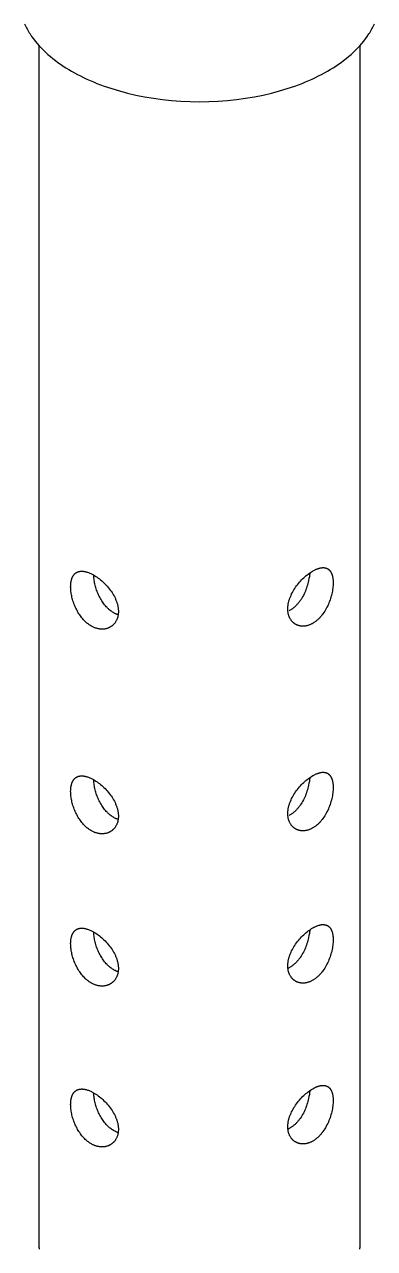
# Model space of a CAD drawing. Header units: millimetres. Extents: x 1.5 to 37.9, y -0.3 to 12.6.
# Drawn here: x 35.577 to 35.795, y 5.383 to 6.146 of the extents above; entities that cross this region are included whole.
import ezdxf

# ---------------------------------------------------------------- set-up
doc = ezdxf.new("R2010")
doc.units = ezdxf.units.MM
doc.layers.add('0.2', color=6, linetype='Continuous', lineweight=15)
doc.layers.add('0.3', color=4, linetype='Continuous', lineweight=20)

msp = doc.modelspace()

# ---------------------------------------------------------------- linework, layer by layer
at = {"layer": '0.2', "lineweight": -3}
msp.add_lwpolyline([(35.57667, 6.14681), (35.57704, 6.14601), (35.57744, 6.14521), (35.57784, 6.14442), (35.57827, 6.14363), (35.57871, 6.14285), (35.57917, 6.14207), (35.57964, 6.1413), (35.58013, 6.14053), (35.58115, 6.13901), (35.58224, 6.13751), (35.58338, 6.13604), (35.58458, 6.13459), (35.58583, 6.13317), (35.58714, 6.13177), (35.58849, 6.1304), (35.58989, 6.12906), (35.59134, 6.12775), (35.59283, 6.12646), (35.59436, 6.12521), (35.59593, 6.12399), (35.59753, 6.12279), (35.59917, 6.12163), (35.60085, 6.1205), (35.60255, 6.11941), (35.60427, 6.11834), (35.60603, 6.1173), (35.60782, 6.11629), (35.60967, 6.11529), (35.61157, 6.11431), (35.61353, 6.11335), (35.61554, 6.1124), (35.6176, 6.11147), (35.61972, 6.11057), (35.62189, 6.10968), (35.62639, 6.10799), (35.63108, 6.1064), (35.63597, 6.10492), (35.64103, 6.10357), (35.64626, 6.10235), (35.65163, 6.10128), (35.65713, 6.10035), (35.66275, 6.09959), (35.66845, 6.09899), (35.67423, 6.09855), (35.68005, 6.09829), (35.68589, 6.0982), (35.69173, 6.09829), (35.69755, 6.09855), (35.70333, 6.09899), (35.70903, 6.09959), (35.71465, 6.10035), (35.72015, 6.10128), (35.72552, 6.10235), (35.73075, 6.10357), (35.73581, 6.10492), (35.74069, 6.1064), (35.74539, 6.10799), (35.74989, 6.10968), (35.75206, 6.11057), (35.75418, 6.11147), (35.75624, 6.1124), (35.75825, 6.11335), (35.76021, 6.11431), (35.76211, 6.11529), (35.76396, 6.11629), (35.76575, 6.1173), (35.7675, 6.11834), (35.76923, 6.11941), (35.77093, 6.1205), (35.7726, 6.12163), (35.77424, 6.12279), (35.77585, 6.12399), (35.77742, 6.12521), (35.77895, 6.12646), (35.78044, 6.12775), (35.78189, 6.12906), (35.78329, 6.1304), (35.78464, 6.13177), (35.78595, 6.13317), (35.7872, 6.13459), (35.7884, 6.13604), (35.78954, 6.13751), (35.79062, 6.13901), (35.79165, 6.14053), (35.79214, 6.1413), (35.79261, 6.14207), (35.79307, 6.14285), (35.79351, 6.14363), (35.79393, 6.14442), (35.79434, 6.14521), (35.79473, 6.14601), (35.79511, 6.14681)], dxfattribs=at)
at = {"layer": '0.3', "lineweight": -3}
for points in [[(35.5859, 5.38304), (35.5859, 6.13309)], [(35.7859, 6.13312), (35.7859, 5.38304)], [(35.60914, 5.80447), (35.60929, 5.80455), (35.60944, 5.80463), (35.6096, 5.80471), (35.60976, 5.80478), (35.60992, 5.80484), (35.61008, 5.8049), (35.61025, 5.80496), (35.61042, 5.80501), (35.61059, 5.80506), (35.61076, 5.8051), (35.61094, 5.80514), (35.61112, 5.80517), (35.6113, 5.8052), (35.61148, 5.80522), (35.61167, 5.80524), (35.61186, 5.80526), (35.61205, 5.80527), (35.61224, 5.80527), (35.61244, 5.80527), (35.61264, 5.80527), (35.61284, 5.80526), (35.61304, 5.80525), (35.61324, 5.80523), (35.61345, 5.80521), (35.61366, 5.80518), (35.61387, 5.80515), (35.61409, 5.80512), (35.6143, 5.80508), (35.61452, 5.80503), (35.61474, 5.80498), (35.61519, 5.80487), (35.61564, 5.80474), (35.6161, 5.8046), (35.61656, 5.80443), (35.61703, 5.80425), (35.6175, 5.80406), (35.61798, 5.80384), (35.61846, 5.80361), (35.61895, 5.80337)], [(35.74585, 5.77217), (35.74571, 5.77225), (35.74558, 5.77234), (35.74544, 5.77242), (35.74531, 5.77251), (35.74517, 5.77261), (35.74504, 5.7727), (35.74491, 5.7728), (35.74478, 5.7729), (35.74466, 5.773), (35.74453, 5.77311), (35.74441, 5.77321), (35.74429, 5.77332), (35.74417, 5.77343), (35.74405, 5.77355), (35.74394, 5.77366), (35.74383, 5.77378), (35.74371, 5.7739), (35.7436, 5.77403), (35.7435, 5.77415), (35.74339, 5.77428), (35.74329, 5.77441), (35.74319, 5.77454), (35.74309, 5.77468), (35.74299, 5.77481), (35.7428, 5.77509), (35.74262, 5.77538), (35.74245, 5.77568), (35.74228, 5.77598), (35.74213, 5.77629), (35.74199, 5.77661), (35.74185, 5.77694), (35.74173, 5.77727), (35.74161, 5.77761), (35.7415, 5.77796), (35.74141, 5.77831), (35.74132, 5.77867), (35.74124, 5.77904), (35.74118, 5.77941), (35.74112, 5.77979), (35.74107, 5.78017), (35.74104, 5.78055), (35.74101, 5.78095), (35.741, 5.78134), (35.74099, 5.78174), (35.741, 5.78215), (35.74101, 5.78255), (35.74104, 5.78297), (35.74107, 5.78338), (35.74112, 5.7838), (35.74118, 5.78422), (35.74124, 5.78464), (35.74132, 5.78506), (35.74141, 5.78549), (35.7415, 5.78591), (35.74161, 5.78634), (35.74173, 5.78677), (35.74185, 5.7872), (35.74199, 5.78763), (35.74213, 5.78807), (35.74228, 5.7885), (35.74245, 5.78893), (35.74262, 5.78937), (35.74299, 5.79023), (35.74339, 5.79109), (35.74383, 5.79194), (35.74429, 5.79278), (35.74478, 5.79362), (35.74531, 5.79445), (35.74585, 5.79526), (35.74643, 5.79607), (35.74703, 5.79686), (35.74764, 5.79763), (35.74827, 5.79838), (35.74892, 5.79911), (35.74958, 5.79982), (35.75025, 5.8005), (35.75093, 5.80116), (35.75162, 5.80179), (35.75232, 5.80239), (35.75302, 5.80297), (35.75373, 5.80352), (35.75444, 5.80404), (35.75515, 5.80453), (35.75586, 5.80498), (35.75657, 5.80541)], [(35.75661, 5.80543), (35.75731, 5.80581), (35.75765, 5.80599), (35.75799, 5.80616), (35.75833, 5.80632), (35.75867, 5.80647), (35.759, 5.80661), (35.75932, 5.80674), (35.75965, 5.80686), (35.75997, 5.80697), (35.76028, 5.80707), (35.76059, 5.80716), (35.7609, 5.80723), (35.7612, 5.8073), (35.7615, 5.80736), (35.7618, 5.80741), (35.76209, 5.80745), (35.76238, 5.80748), (35.76252, 5.80749), (35.76266, 5.8075), (35.7628, 5.80751), (35.76293, 5.80751), (35.76307, 5.80751), (35.76321, 5.80751), (35.76334, 5.8075), (35.76347, 5.8075), (35.76361, 5.80749), (35.76374, 5.80747), (35.76387, 5.80746), (35.76399, 5.80744), (35.76412, 5.80742), (35.76425, 5.8074), (35.76437, 5.80737), (35.76449, 5.80735), (35.76462, 5.80732), (35.76474, 5.80728), (35.76486, 5.80725), (35.76497, 5.80721), (35.76509, 5.80717), (35.76521, 5.80712), (35.76532, 5.80708), (35.76543, 5.80703), (35.76554, 5.80698), (35.76565, 5.80692), (35.76576, 5.80686), (35.76587, 5.8068)], [(35.76588, 5.8068), (35.76598, 5.80673), (35.76609, 5.80667), (35.76619, 5.8066), (35.76629, 5.80653), (35.76638, 5.80646), (35.76648, 5.80638), (35.76657, 5.80631), (35.76667, 5.80623), (35.76676, 5.80614), (35.76685, 5.80606), (35.76694, 5.80597), (35.76702, 5.80588), (35.76711, 5.80579), (35.76719, 5.80569), (35.76728, 5.8056), (35.76736, 5.8055), (35.76744, 5.80539), (35.76751, 5.80529), (35.76759, 5.80518), (35.76766, 5.80507), (35.76774, 5.80496), (35.76781, 5.80485), (35.76788, 5.80473), (35.76794, 5.80461), (35.76801, 5.80449), (35.76807, 5.80436), (35.76814, 5.80424), (35.7682, 5.80411), (35.76832, 5.80384), (35.76843, 5.80357), (35.76853, 5.80328), (35.76863, 5.80299), (35.76872, 5.80269), (35.7688, 5.80238), (35.76888, 5.80206), (35.76895, 5.80174), (35.76902, 5.8014), (35.76908, 5.80106), (35.76913, 5.80071), (35.76917, 5.80035), (35.76921, 5.79999), (35.76924, 5.79962), (35.76926, 5.79924), (35.76928, 5.79885), (35.76929, 5.79846), (35.76929, 5.79806), (35.76928, 5.79725), (35.76924, 5.79641), (35.76917, 5.79556), (35.76908, 5.79468), (35.76895, 5.7938), (35.76881, 5.7929), (35.76863, 5.79199), (35.76843, 5.79107), (35.7682, 5.79014), (35.76794, 5.78922), (35.76766, 5.78829), (35.76736, 5.78737), (35.76702, 5.78645), (35.76667, 5.78554), (35.76629, 5.78463), (35.76588, 5.78374), (35.76544, 5.78285), (35.76499, 5.78198), (35.76451, 5.78113), (35.76401, 5.78031), (35.76349, 5.77951), (35.76294, 5.77874), (35.76239, 5.77799), (35.7621, 5.77763), (35.76181, 5.77728), (35.76151, 5.77693), (35.76121, 5.77659), (35.76091, 5.77626), (35.7606, 5.77594), (35.76029, 5.77562), (35.75997, 5.77532), (35.75965, 5.77502), (35.75933, 5.77473), (35.759, 5.77445), (35.75867, 5.77418), (35.75833, 5.77392), (35.758, 5.77367), (35.75766, 5.77343), (35.75731, 5.7732), (35.75696, 5.77298), (35.75661, 5.77277)], [(35.63018, 5.77043), (35.63003, 5.77034), (35.62988, 5.77026), (35.62973, 5.77018), (35.62957, 5.77011), (35.62942, 5.77003), (35.62926, 5.76996), (35.62911, 5.7699), (35.62895, 5.76983), (35.62879, 5.76977), (35.62863, 5.76971), (35.62831, 5.7696), (35.62798, 5.7695), (35.62765, 5.76941), (35.62731, 5.76934), (35.62697, 5.76927), (35.62663, 5.76922), (35.62628, 5.76917), (35.62593, 5.76914), (35.62558, 5.76912), (35.62522, 5.76911), (35.62487, 5.76911), (35.6245, 5.76913), (35.62414, 5.76915), (35.62378, 5.76919), (35.62341, 5.76923), (35.62304, 5.76929), (35.62267, 5.76936), (35.6223, 5.76945), (35.62193, 5.76954), (35.62156, 5.76964), (35.62119, 5.76976), (35.62081, 5.76989), (35.62044, 5.77003), (35.62007, 5.77018), (35.6197, 5.77035), (35.61932, 5.77052), (35.61895, 5.77071), (35.61846, 5.77097), (35.61798, 5.77125), (35.6175, 5.77156), (35.61703, 5.77187), (35.61656, 5.77221), (35.6161, 5.77257), (35.61564, 5.77294), (35.61519, 5.77333), (35.61463, 5.77384), (35.61409, 5.77438), (35.61356, 5.77493), (35.61304, 5.77551), (35.61254, 5.77611), (35.61205, 5.77673), (35.61158, 5.77737), (35.61112, 5.77802), (35.61068, 5.77869), (35.61025, 5.77938), (35.60984, 5.78008), (35.60945, 5.78079), (35.60907, 5.78152), (35.60871, 5.78225), (35.60837, 5.783), (35.60804, 5.78376), (35.60773, 5.78451), (35.60745, 5.78528), (35.60718, 5.78604), (35.60693, 5.7868), (35.60671, 5.78757), (35.6065, 5.78833), (35.60631, 5.78909), (35.60614, 5.78985), (35.60599, 5.7906), (35.60586, 5.79135), (35.60575, 5.79208), (35.60566, 5.79281), (35.60558, 5.79353), (35.60553, 5.79423), (35.6055, 5.79492), (35.60549, 5.7956), (35.6055, 5.79626), (35.60553, 5.79691), (35.60558, 5.79754), (35.60562, 5.79784), (35.60565, 5.79814), (35.6057, 5.79844), (35.60574, 5.79873), (35.6058, 5.79901), (35.60585, 5.79929), (35.60592, 5.79957), (35.60598, 5.79983), (35.60606, 5.8001), (35.60613, 5.80035), (35.60622, 5.8006), (35.6063, 5.80085), (35.6064, 5.80109), (35.60649, 5.80132), (35.60659, 5.80155), (35.6067, 5.80177), (35.60681, 5.80199), (35.60693, 5.80219), (35.60705, 5.8024), (35.60718, 5.80259), (35.60731, 5.80278), (35.60745, 5.80297), (35.60752, 5.80306), (35.60759, 5.80314), (35.60766, 5.80323), (35.60773, 5.80331), (35.60781, 5.8034), (35.60788, 5.80348), (35.60796, 5.80356), (35.60804, 5.80363), (35.60817, 5.80376), (35.6083, 5.80387), (35.60843, 5.80398), (35.60857, 5.80409), (35.60871, 5.80419), (35.60885, 5.80429), (35.60899, 5.80438), (35.60914, 5.80447)], [(35.61895, 5.80337), (35.6197, 5.80297), (35.62044, 5.80253), (35.62119, 5.80206), (35.62193, 5.80156), (35.62267, 5.80103), (35.62341, 5.80048), (35.62414, 5.79989), (35.62487, 5.79928), (35.62558, 5.79864), (35.62628, 5.79798), (35.62697, 5.7973), (35.62765, 5.79659), (35.62831, 5.79586), (35.62895, 5.79511), (35.62957, 5.79434), (35.63018, 5.79354), (35.63075, 5.79275), (35.6313, 5.79193), (35.63181, 5.79111), (35.6323, 5.79028), (35.63276, 5.78944), (35.63297, 5.78902), (35.63318, 5.78859), (35.63338, 5.78817), (35.63357, 5.78774), (35.63375, 5.78731), (35.63392, 5.78688), (35.63408, 5.78645), (35.63423, 5.78602), (35.63437, 5.78559), (35.6345, 5.78516), (35.63463, 5.78474), (35.63474, 5.78431), (35.63484, 5.78388), (35.63493, 5.78346), (35.63501, 5.78303), (35.63508, 5.78261), (35.63514, 5.78219), (35.63519, 5.78177), (35.63523, 5.78136), (35.63526, 5.78095), (35.63527, 5.78054), (35.63528, 5.78013), (35.63527, 5.77973), (35.63526, 5.77933), (35.63523, 5.77894), (35.63519, 5.77855), (35.63514, 5.77817), (35.63508, 5.77779), (35.63501, 5.77742), (35.63493, 5.77705), (35.63484, 5.77669), (35.63474, 5.77633), (35.63463, 5.77598), (35.63451, 5.77564), (35.63437, 5.7753), (35.63423, 5.77497), (35.63408, 5.77464), (35.63392, 5.77433), (35.63375, 5.77402), (35.63357, 5.77372), (35.63338, 5.77343), (35.63318, 5.77314), (35.63297, 5.77287), (35.63276, 5.7726), (35.63254, 5.77234), (35.63242, 5.77222), (35.63231, 5.77209), (35.63219, 5.77197), (35.63207, 5.77185), (35.63194, 5.77174), (35.63182, 5.77162), (35.63169, 5.77151), (35.63157, 5.7714), (35.63144, 5.77129), (35.63131, 5.77119), (35.63117, 5.77108), (35.63104, 5.77098), (35.6309, 5.77089), (35.63076, 5.77079), (35.63062, 5.7707), (35.63048, 5.77061), (35.63033, 5.77052), (35.63019, 5.77043)], [(35.63534, 5.77798), (35.63506, 5.77807), (35.63478, 5.77817), (35.6345, 5.77827), (35.63422, 5.77838), (35.63395, 5.7785), (35.63367, 5.77862), (35.63339, 5.77875), (35.63312, 5.77889), (35.63263, 5.77915), (35.63214, 5.77943), (35.63166, 5.77973), (35.63118, 5.78004), (35.63071, 5.78038), (35.63024, 5.78073), (35.62978, 5.7811), (35.62933, 5.78149), (35.62905, 5.78175), (35.62877, 5.78201), (35.6285, 5.78227), (35.62823, 5.78254), (35.6277, 5.7831), (35.62719, 5.78369), (35.62669, 5.78429), (35.62621, 5.78491), (35.62574, 5.78555), (35.62529, 5.78621), (35.62486, 5.78688), (35.62444, 5.78757), (35.62404, 5.78828), (35.62365, 5.78899), (35.62328, 5.78972), (35.62293, 5.79047), (35.6226, 5.79122), (35.62228, 5.79198), (35.62199, 5.79274), (35.62171, 5.79351), (35.62146, 5.79428), (35.62122, 5.79505), (35.621, 5.79582), (35.6208, 5.79658), (35.62061, 5.79735), (35.62045, 5.79811), (35.62031, 5.79887), (35.62018, 5.79962), (35.62008, 5.80036), (35.61999, 5.80109), (35.61991, 5.80199), (35.61986, 5.80287)], [(35.7547, 5.80421), (35.75465, 5.80364), (35.75458, 5.80305), (35.75443, 5.80186), (35.75422, 5.80064), (35.75397, 5.79941), (35.75376, 5.79847), (35.75352, 5.79754), (35.75325, 5.79661), (35.75296, 5.79567), (35.75265, 5.79474), (35.75231, 5.79382), (35.75195, 5.79291), (35.75156, 5.79201), (35.75114, 5.79111), (35.7507, 5.79023), (35.75024, 5.78937), (35.74976, 5.78854), (35.74925, 5.78773), (35.74873, 5.78695), (35.74846, 5.78657), (35.74818, 5.7862), (35.7479, 5.78583), (35.74762, 5.78548), (35.74733, 5.78513), (35.74703, 5.78478), (35.74673, 5.78445), (35.74643, 5.78412), (35.74612, 5.78381), (35.74581, 5.7835), (35.7455, 5.7832), (35.74518, 5.78291), (35.74485, 5.78263), (35.74452, 5.78235), (35.74419, 5.78209), (35.74385, 5.78184), (35.74351, 5.7816), (35.74317, 5.78137), (35.74282, 5.78115), (35.74247, 5.78093)], [(35.74243, 5.78091), (35.7421, 5.78073), (35.74177, 5.78055)], [(35.75657, 5.77275), (35.75622, 5.77255), (35.75586, 5.77236), (35.75551, 5.77219), (35.75515, 5.77203), (35.7548, 5.77188), (35.75444, 5.77174), (35.75409, 5.77161), (35.75373, 5.77149), (35.75338, 5.77139), (35.75302, 5.7713), (35.75267, 5.77122), (35.75232, 5.77115), (35.75197, 5.77109), (35.75162, 5.77105), (35.75128, 5.77101), (35.75093, 5.77099), (35.75059, 5.77098), (35.75025, 5.77098), (35.74991, 5.77099), (35.74958, 5.77101), (35.74941, 5.77103), (35.74925, 5.77105), (35.74908, 5.77107), (35.74892, 5.77109), (35.74876, 5.77112), (35.7486, 5.77115), (35.74843, 5.77118), (35.74827, 5.77122), (35.74812, 5.77126), (35.74796, 5.7713), (35.7478, 5.77134), (35.74764, 5.77139), (35.74749, 5.77144), (35.74733, 5.77149), (35.74718, 5.77155), (35.74703, 5.7716), (35.74688, 5.77166), (35.74673, 5.77173), (35.74658, 5.77179), (35.74643, 5.77186), (35.74629, 5.77194), (35.74614, 5.77201), (35.746, 5.77209), (35.74585, 5.77217)], [(35.63018, 5.64273), (35.63003, 5.64265), (35.62988, 5.64256), (35.62973, 5.64249), (35.62957, 5.64241), (35.62942, 5.64234), (35.62926, 5.64227), (35.62911, 5.6422), (35.62895, 5.64214), (35.62879, 5.64207), (35.62863, 5.64201), (35.62831, 5.6419), (35.62798, 5.64181), (35.62765, 5.64172), (35.62731, 5.64164), (35.62697, 5.64157), (35.62663, 5.64152), (35.62628, 5.64148), (35.62593, 5.64145), (35.62558, 5.64142), (35.62522, 5.64141), (35.62487, 5.64142), (35.6245, 5.64143), (35.62414, 5.64145), (35.62378, 5.64149), (35.62341, 5.64154), (35.62304, 5.6416), (35.62267, 5.64167), (35.6223, 5.64175), (35.62193, 5.64184), (35.62156, 5.64195), (35.62119, 5.64207), (35.62081, 5.64219), (35.62044, 5.64233), (35.62007, 5.64249), (35.6197, 5.64265), (35.61932, 5.64283), (35.61895, 5.64301), (35.61846, 5.64328), (35.61798, 5.64356), (35.6175, 5.64386), (35.61703, 5.64418), (35.61656, 5.64452), (35.6161, 5.64487), (35.61564, 5.64524), (35.61519, 5.64563), (35.61463, 5.64614), (35.61409, 5.64668), (35.61356, 5.64724), (35.61304, 5.64782), (35.61254, 5.64842), (35.61205, 5.64904), (35.61158, 5.64967), (35.61112, 5.65033), (35.61068, 5.651), (35.61025, 5.65168), (35.60984, 5.65238), (35.60945, 5.6531), (35.60907, 5.65382), (35.60871, 5.65456), (35.60837, 5.6553), (35.60804, 5.65606), (35.60773, 5.65682), (35.60745, 5.65758), (35.60718, 5.65834), (35.60693, 5.65911), (35.60671, 5.65987), (35.6065, 5.66064), (35.60631, 5.6614), (35.60614, 5.66216), (35.60599, 5.66291), (35.60586, 5.66365), (35.60575, 5.66439), (35.60566, 5.66512), (35.60558, 5.66583), (35.60553, 5.66654), (35.6055, 5.66723), (35.60549, 5.6679), (35.6055, 5.66857), (35.60553, 5.66922), (35.60558, 5.66984), (35.60562, 5.67015), (35.60565, 5.67045), (35.6057, 5.67074), (35.60574, 5.67103), (35.6058, 5.67132), (35.60585, 5.6716), (35.60592, 5.67187), (35.60598, 5.67214), (35.60606, 5.6724), (35.60613, 5.67266), (35.60622, 5.67291), (35.6063, 5.67315), (35.6064, 5.67339), (35.60649, 5.67363), (35.60659, 5.67385), (35.6067, 5.67407), (35.60681, 5.67429), (35.60693, 5.6745), (35.60705, 5.6747), (35.60718, 5.6749), (35.60731, 5.67509), (35.60745, 5.67527), (35.60752, 5.67536), (35.60759, 5.67545), (35.60766, 5.67553), (35.60773, 5.67562), (35.60781, 5.6757), (35.60788, 5.67578), (35.60796, 5.67586), (35.60804, 5.67594), (35.60817, 5.67606), (35.6083, 5.67618), (35.60843, 5.67629), (35.60857, 5.67639), (35.60871, 5.67649), (35.60885, 5.67659), (35.60899, 5.67668), (35.60914, 5.67677)], [(35.60914, 5.67677), (35.60929, 5.67686), (35.60944, 5.67694), (35.6096, 5.67701), (35.60976, 5.67708), (35.60992, 5.67715), (35.61008, 5.67721), (35.61025, 5.67726), (35.61042, 5.67731), (35.61059, 5.67736), (35.61076, 5.6774), (35.61094, 5.67744), (35.61112, 5.67747), (35.6113, 5.6775), (35.61148, 5.67753), (35.61167, 5.67755), (35.61186, 5.67756), (35.61205, 5.67757), (35.61224, 5.67758), (35.61244, 5.67758), (35.61264, 5.67757), (35.61284, 5.67757), (35.61304, 5.67755), (35.61324, 5.67754), (35.61345, 5.67751), (35.61366, 5.67749), (35.61387, 5.67746), (35.61409, 5.67742), (35.6143, 5.67738), (35.61452, 5.67734), (35.61474, 5.67729), (35.61519, 5.67718), (35.61564, 5.67705), (35.6161, 5.6769), (35.61656, 5.67674), (35.61703, 5.67656), (35.6175, 5.67636), (35.61798, 5.67615), (35.61846, 5.67592), (35.61895, 5.67567)], [(35.61895, 5.67567), (35.6197, 5.67527), (35.62044, 5.67483), (35.62119, 5.67437), (35.62193, 5.67387), (35.62267, 5.67334), (35.62341, 5.67278), (35.62414, 5.6722), (35.62487, 5.67159), (35.62558, 5.67095), (35.62628, 5.67029), (35.62697, 5.6696), (35.62765, 5.66889), (35.62831, 5.66816), (35.62895, 5.66741), (35.62957, 5.66664), (35.63018, 5.66585), (35.63075, 5.66505), (35.6313, 5.66424), (35.63181, 5.66342), (35.6323, 5.66258), (35.63276, 5.66174), (35.63297, 5.66132), (35.63318, 5.6609), (35.63338, 5.66047), (35.63357, 5.66004), (35.63375, 5.65961), (35.63392, 5.65918), (35.63408, 5.65875), (35.63423, 5.65833), (35.63437, 5.6579), (35.6345, 5.65747), (35.63463, 5.65704), (35.63474, 5.65661), (35.63484, 5.65619), (35.63493, 5.65576), (35.63501, 5.65534), (35.63508, 5.65491), (35.63514, 5.6545), (35.63519, 5.65408), (35.63523, 5.65366), (35.63526, 5.65325), (35.63527, 5.65284), (35.63528, 5.65244), (35.63527, 5.65204), (35.63526, 5.65164), (35.63523, 5.65124), (35.63519, 5.65086), (35.63514, 5.65047), (35.63508, 5.65009), (35.63501, 5.64972), (35.63493, 5.64935), (35.63484, 5.64899), (35.63474, 5.64863), (35.63463, 5.64828), (35.63451, 5.64794), (35.63437, 5.6476), (35.63423, 5.64727), (35.63408, 5.64695), (35.63392, 5.64663), (35.63375, 5.64632), (35.63357, 5.64602), (35.63338, 5.64573), (35.63318, 5.64545), (35.63297, 5.64517), (35.63276, 5.64491), (35.63254, 5.64465), (35.63242, 5.64452), (35.63231, 5.6444), (35.63219, 5.64428), (35.63207, 5.64416), (35.63194, 5.64404), (35.63182, 5.64393), (35.63169, 5.64381), (35.63157, 5.6437), (35.63144, 5.6436), (35.63131, 5.64349), (35.63117, 5.64339), (35.63104, 5.64329), (35.6309, 5.64319), (35.63076, 5.64309), (35.63062, 5.643), (35.63048, 5.64291), (35.63033, 5.64282), (35.63019, 5.64274)], [(35.63532, 5.65029), (35.63504, 5.65038), (35.63477, 5.65048), (35.63449, 5.65058), (35.63421, 5.65069), (35.63394, 5.6508), (35.63366, 5.65093), (35.63339, 5.65106), (35.63312, 5.65119), (35.63263, 5.65145), (35.63214, 5.65173), (35.63166, 5.65203), (35.63118, 5.65235), (35.63071, 5.65268), (35.63024, 5.65304), (35.62978, 5.65341), (35.62933, 5.6538), (35.62905, 5.65405), (35.62877, 5.65431), (35.6285, 5.65458), (35.62823, 5.65485), (35.6277, 5.65541), (35.62719, 5.65599), (35.62669, 5.65659), (35.62621, 5.65721), (35.62574, 5.65785), (35.62529, 5.65851), (35.62486, 5.65919), (35.62444, 5.65988), (35.62404, 5.66058), (35.62365, 5.6613), (35.62328, 5.66203), (35.62293, 5.66277), (35.6226, 5.66352), (35.62228, 5.66428), (35.62199, 5.66505), (35.62171, 5.66581), (35.62146, 5.66658), (35.62122, 5.66735), (35.621, 5.66812), (35.6208, 5.66889), (35.62061, 5.66965), (35.62045, 5.67042), (35.62031, 5.67117), (35.62018, 5.67192), (35.62008, 5.67266), (35.61999, 5.67339), (35.61991, 5.67429), (35.61986, 5.67518)], [(35.74585, 5.64447), (35.74571, 5.64456), (35.74558, 5.64464), (35.74544, 5.64473), (35.74531, 5.64482), (35.74517, 5.64491), (35.74504, 5.64501), (35.74491, 5.6451), (35.74478, 5.6452), (35.74466, 5.6453), (35.74453, 5.64541), (35.74441, 5.64552), (35.74429, 5.64563), (35.74417, 5.64574), (35.74405, 5.64585), (35.74394, 5.64597), (35.74383, 5.64609), (35.74371, 5.64621), (35.7436, 5.64633), (35.7435, 5.64646), (35.74339, 5.64658), (35.74329, 5.64671), (35.74319, 5.64685), (35.74309, 5.64698), (35.74299, 5.64712), (35.7428, 5.6474), (35.74262, 5.64769), (35.74245, 5.64798), (35.74228, 5.64829), (35.74213, 5.6486), (35.74199, 5.64892), (35.74185, 5.64924), (35.74173, 5.64958), (35.74161, 5.64992), (35.7415, 5.65026), (35.74141, 5.65062), (35.74132, 5.65098), (35.74124, 5.65134), (35.74118, 5.65171), (35.74112, 5.65209), (35.74107, 5.65247), (35.74104, 5.65286), (35.74101, 5.65325), (35.741, 5.65365), (35.74099, 5.65405), (35.741, 5.65445), (35.74101, 5.65486), (35.74104, 5.65527), (35.74107, 5.65568), (35.74112, 5.6561), (35.74118, 5.65652), (35.74124, 5.65694), (35.74132, 5.65736), (35.74141, 5.65779), (35.7415, 5.65822), (35.74161, 5.65865), (35.74173, 5.65908), (35.74185, 5.65951), (35.74199, 5.65994), (35.74213, 5.66037), (35.74228, 5.66081), (35.74245, 5.66124), (35.74262, 5.66167), (35.74299, 5.66253), (35.74339, 5.66339), (35.74383, 5.66424), (35.74429, 5.66509), (35.74478, 5.66593), (35.74531, 5.66675), (35.74585, 5.66757), (35.74643, 5.66838), (35.74703, 5.66917), (35.74764, 5.66994), (35.74827, 5.67069), (35.74892, 5.67141), (35.74958, 5.67212), (35.75025, 5.6728), (35.75093, 5.67346), (35.75162, 5.67409), (35.75232, 5.6747), (35.75302, 5.67527), (35.75373, 5.67582), (35.75444, 5.67634), (35.75515, 5.67683), (35.75586, 5.67729), (35.75657, 5.67771)], [(35.7547, 5.67652), (35.75465, 5.67594), (35.75458, 5.67536), (35.75443, 5.67416), (35.75422, 5.67295), (35.75397, 5.67171), (35.75376, 5.67078), (35.75352, 5.66984), (35.75325, 5.66891), (35.75296, 5.66798), (35.75265, 5.66705), (35.75231, 5.66613), (35.75195, 5.66521), (35.75156, 5.66431), (35.75114, 5.66341), (35.7507, 5.66253), (35.75024, 5.66168), (35.74976, 5.66085), (35.74925, 5.66004), (35.74873, 5.65926), (35.74846, 5.65888), (35.74818, 5.6585), (35.7479, 5.65814), (35.74762, 5.65778), (35.74733, 5.65743), (35.74703, 5.65709), (35.74673, 5.65675), (35.74643, 5.65643), (35.74612, 5.65611), (35.74581, 5.6558), (35.7455, 5.6555), (35.74518, 5.65521), (35.74485, 5.65493), (35.74452, 5.65466), (35.74419, 5.6544), (35.74385, 5.65414), (35.74351, 5.6539), (35.74317, 5.65367), (35.74282, 5.65345), (35.74247, 5.65324)], [(35.75661, 5.67773), (35.75731, 5.67812), (35.75765, 5.6783), (35.75799, 5.67847), (35.75833, 5.67862), (35.75867, 5.67877), (35.759, 5.67891), (35.75932, 5.67904), (35.75965, 5.67916), (35.75997, 5.67927), (35.76028, 5.67937), (35.76059, 5.67946), (35.7609, 5.67954), (35.7612, 5.67961), (35.7615, 5.67967), (35.7618, 5.67972), (35.76209, 5.67976), (35.76238, 5.67979), (35.76252, 5.6798), (35.76266, 5.67981), (35.7628, 5.67981), (35.76293, 5.67981), (35.76307, 5.67982), (35.76321, 5.67981), (35.76334, 5.67981), (35.76347, 5.6798), (35.76361, 5.67979), (35.76374, 5.67978), (35.76387, 5.67976), (35.76399, 5.67975), (35.76412, 5.67973), (35.76425, 5.6797), (35.76437, 5.67968), (35.76449, 5.67965), (35.76462, 5.67962), (35.76474, 5.67959), (35.76486, 5.67955), (35.76497, 5.67951), (35.76509, 5.67947), (35.76521, 5.67943), (35.76532, 5.67938), (35.76543, 5.67933), (35.76554, 5.67928), (35.76565, 5.67922), (35.76576, 5.67917), (35.76587, 5.67911)], [(35.76588, 5.6791), (35.76598, 5.67904), (35.76609, 5.67897), (35.76619, 5.67891), (35.76629, 5.67884), (35.76638, 5.67876), (35.76648, 5.67869), (35.76657, 5.67861), (35.76667, 5.67853), (35.76676, 5.67845), (35.76685, 5.67836), (35.76694, 5.67828), (35.76702, 5.67819), (35.76711, 5.67809), (35.76719, 5.678), (35.76728, 5.6779), (35.76736, 5.6778), (35.76744, 5.6777), (35.76751, 5.67759), (35.76759, 5.67749), (35.76766, 5.67738), (35.76774, 5.67726), (35.76781, 5.67715), (35.76788, 5.67703), (35.76794, 5.67691), (35.76801, 5.67679), (35.76807, 5.67667), (35.76814, 5.67654), (35.7682, 5.67641), (35.76832, 5.67615), (35.76843, 5.67587), (35.76853, 5.67559), (35.76863, 5.6753), (35.76872, 5.67499), (35.7688, 5.67469), (35.76888, 5.67437), (35.76895, 5.67404), (35.76902, 5.67371), (35.76908, 5.67336), (35.76913, 5.67301), (35.76917, 5.67266), (35.76921, 5.67229), (35.76924, 5.67192), (35.76926, 5.67154), (35.76928, 5.67116), (35.76929, 5.67076), (35.76929, 5.67037), (35.76928, 5.66955), (35.76924, 5.66871), (35.76917, 5.66786), (35.76908, 5.66699), (35.76895, 5.6661), (35.76881, 5.6652), (35.76863, 5.66429), (35.76843, 5.66337), (35.7682, 5.66245), (35.76794, 5.66152), (35.76766, 5.6606), (35.76736, 5.65967), (35.76702, 5.65875), (35.76667, 5.65784), (35.76629, 5.65694), (35.76588, 5.65604), (35.76544, 5.65515), (35.76499, 5.65428), (35.76451, 5.65344), (35.76401, 5.65261), (35.76349, 5.65181), (35.76294, 5.65104), (35.76239, 5.6503), (35.7621, 5.64993), (35.76181, 5.64958), (35.76151, 5.64923), (35.76121, 5.64889), (35.76091, 5.64856), (35.7606, 5.64824), (35.76029, 5.64793), (35.75997, 5.64762), (35.75965, 5.64732), (35.75933, 5.64704), (35.759, 5.64676), (35.75867, 5.64649), (35.75833, 5.64623), (35.758, 5.64598), (35.75766, 5.64574), (35.75731, 5.6455), (35.75696, 5.64528), (35.75661, 5.64507)], [(35.74243, 5.65322), (35.7421, 5.65303), (35.74177, 5.65286)], [(35.75657, 5.64505), (35.75622, 5.64485), (35.75586, 5.64467), (35.75551, 5.64449), (35.75515, 5.64433), (35.7548, 5.64418), (35.75444, 5.64404), (35.75409, 5.64391), (35.75373, 5.6438), (35.75338, 5.64369), (35.75302, 5.6436), (35.75267, 5.64352), (35.75232, 5.64345), (35.75197, 5.6434), (35.75162, 5.64335), (35.75128, 5.64332), (35.75093, 5.64329), (35.75059, 5.64328), (35.75025, 5.64328), (35.74991, 5.64329), (35.74958, 5.64332), (35.74941, 5.64333), (35.74925, 5.64335), (35.74908, 5.64337), (35.74892, 5.6434), (35.74876, 5.64342), (35.7486, 5.64345), (35.74843, 5.64349), (35.74827, 5.64352), (35.74812, 5.64356), (35.74796, 5.6436), (35.7478, 5.64365), (35.74764, 5.64369), (35.74749, 5.64374), (35.74733, 5.64379), (35.74718, 5.64385), (35.74703, 5.64391), (35.74688, 5.64397), (35.74673, 5.64403), (35.74658, 5.6441), (35.74643, 5.64417), (35.74629, 5.64424), (35.74614, 5.64432), (35.746, 5.64439), (35.74585, 5.64447)], [(35.75661, 5.58272), (35.75731, 5.58311), (35.75765, 5.58328), (35.75799, 5.58345), (35.75833, 5.58361), (35.75867, 5.58376), (35.759, 5.5839), (35.75932, 5.58403), (35.75965, 5.58415), (35.75997, 5.58426), (35.76028, 5.58436), (35.76059, 5.58445), (35.7609, 5.58453), (35.7612, 5.5846), (35.7615, 5.58465), (35.7618, 5.5847), (35.76209, 5.58474), (35.76238, 5.58477), (35.76252, 5.58478), (35.76266, 5.58479), (35.7628, 5.5848), (35.76293, 5.5848), (35.76307, 5.5848), (35.76321, 5.5848), (35.76334, 5.58479), (35.76347, 5.58479), (35.76361, 5.58478), (35.76374, 5.58477), (35.76387, 5.58475), (35.76399, 5.58473), (35.76412, 5.58471), (35.76425, 5.58469), (35.76437, 5.58466), (35.76449, 5.58464), (35.76462, 5.58461), (35.76474, 5.58457), (35.76486, 5.58454), (35.76497, 5.5845), (35.76509, 5.58446), (35.76521, 5.58441), (35.76532, 5.58437), (35.76543, 5.58432), (35.76554, 5.58427), (35.76565, 5.58421), (35.76576, 5.58415), (35.76587, 5.58409)], [(35.76588, 5.58409), (35.76598, 5.58402), (35.76609, 5.58396), (35.76619, 5.58389), (35.76629, 5.58382), (35.76638, 5.58375), (35.76648, 5.58368), (35.76657, 5.5836), (35.76667, 5.58352), (35.76676, 5.58344), (35.76685, 5.58335), (35.76694, 5.58326), (35.76702, 5.58317), (35.76711, 5.58308), (35.76719, 5.58298), (35.76728, 5.58289), (35.76736, 5.58279), (35.76744, 5.58268), (35.76751, 5.58258), (35.76759, 5.58247), (35.76766, 5.58236), (35.76774, 5.58225), (35.76781, 5.58214), (35.76788, 5.58202), (35.76794, 5.5819), (35.76801, 5.58178), (35.76807, 5.58165), (35.76814, 5.58153), (35.7682, 5.5814), (35.76832, 5.58113), (35.76843, 5.58086), (35.76853, 5.58057), (35.76863, 5.58028), (35.76872, 5.57998), (35.7688, 5.57967), (35.76888, 5.57935), (35.76895, 5.57903), (35.76902, 5.57869), (35.76908, 5.57835), (35.76913, 5.578), (35.76917, 5.57764), (35.76921, 5.57728), (35.76924, 5.57691), (35.76926, 5.57653), (35.76928, 5.57614), (35.76929, 5.57575), (35.76929, 5.57535), (35.76928, 5.57454), (35.76924, 5.5737), (35.76917, 5.57285), (35.76908, 5.57198), (35.76895, 5.57109), (35.76881, 5.57019), (35.76863, 5.56928), (35.76843, 5.56836), (35.7682, 5.56744), (35.76794, 5.56651), (35.76766, 5.56558), (35.76736, 5.56466), (35.76702, 5.56374), (35.76667, 5.56283), (35.76629, 5.56192), (35.76588, 5.56103), (35.76544, 5.56014), (35.76499, 5.55927), (35.76451, 5.55842), (35.76401, 5.5576), (35.76349, 5.5568), (35.76294, 5.55603), (35.76239, 5.55528), (35.7621, 5.55492), (35.76181, 5.55457), (35.76151, 5.55422), (35.76121, 5.55388), (35.76091, 5.55355), (35.7606, 5.55323), (35.76029, 5.55291), (35.75997, 5.55261), (35.75965, 5.55231), (35.75933, 5.55202), (35.759, 5.55174), (35.75867, 5.55147), (35.75833, 5.55121), (35.758, 5.55096), (35.75766, 5.55072), (35.75731, 5.55049), (35.75696, 5.55027), (35.75661, 5.55006)], [(35.63018, 5.54772), (35.63003, 5.54763), (35.62988, 5.54755), (35.62973, 5.54747), (35.62957, 5.5474), (35.62942, 5.54732), (35.62926, 5.54725), (35.62911, 5.54719), (35.62895, 5.54712), (35.62879, 5.54706), (35.62863, 5.547), (35.62831, 5.54689), (35.62798, 5.54679), (35.62765, 5.5467), (35.62731, 5.54663), (35.62697, 5.54656), (35.62663, 5.54651), (35.62628, 5.54646), (35.62593, 5.54643), (35.62558, 5.54641), (35.62522, 5.5464), (35.62487, 5.5464), (35.6245, 5.54642), (35.62414, 5.54644), (35.62378, 5.54648), (35.62341, 5.54652), (35.62304, 5.54658), (35.62267, 5.54665), (35.6223, 5.54674), (35.62193, 5.54683), (35.62156, 5.54693), (35.62119, 5.54705), (35.62081, 5.54718), (35.62044, 5.54732), (35.62007, 5.54747), (35.6197, 5.54764), (35.61932, 5.54781), (35.61895, 5.548), (35.61846, 5.54826), (35.61798, 5.54854), (35.6175, 5.54885), (35.61703, 5.54916), (35.61656, 5.5495), (35.6161, 5.54986), (35.61564, 5.55023), (35.61519, 5.55062), (35.61463, 5.55113), (35.61409, 5.55167), (35.61356, 5.55223), (35.61304, 5.5528), (35.61254, 5.5534), (35.61205, 5.55402), (35.61158, 5.55466), (35.61112, 5.55531), (35.61068, 5.55598), (35.61025, 5.55667), (35.60984, 5.55737), (35.60945, 5.55808), (35.60907, 5.55881), (35.60871, 5.55954), (35.60837, 5.56029), (35.60804, 5.56105), (35.60773, 5.5618), (35.60745, 5.56257), (35.60718, 5.56333), (35.60693, 5.56409), (35.60671, 5.56486), (35.6065, 5.56562), (35.60631, 5.56638), (35.60614, 5.56714), (35.60599, 5.56789), (35.60586, 5.56864), (35.60575, 5.56937), (35.60566, 5.5701), (35.60558, 5.57082), (35.60553, 5.57152), (35.6055, 5.57221), (35.60549, 5.57289), (35.6055, 5.57356), (35.60553, 5.5742), (35.60558, 5.57483), (35.60562, 5.57513), (35.60565, 5.57543), (35.6057, 5.57573), (35.60574, 5.57602), (35.6058, 5.5763), (35.60585, 5.57658), (35.60592, 5.57686), (35.60598, 5.57712), (35.60606, 5.57739), (35.60613, 5.57764), (35.60622, 5.57789), (35.6063, 5.57814), (35.6064, 5.57838), (35.60649, 5.57861), (35.60659, 5.57884), (35.6067, 5.57906), (35.60681, 5.57928), (35.60693, 5.57948), (35.60705, 5.57969), (35.60718, 5.57988), (35.60731, 5.58007), (35.60745, 5.58026), (35.60752, 5.58035), (35.60759, 5.58043), (35.60766, 5.58052), (35.60773, 5.5806), (35.60781, 5.58069), (35.60788, 5.58077), (35.60796, 5.58085), (35.60804, 5.58093), (35.60817, 5.58105), (35.6083, 5.58116), (35.60843, 5.58127), (35.60857, 5.58138), (35.60871, 5.58148), (35.60885, 5.58158), (35.60899, 5.58167), (35.60914, 5.58176)], [(35.60914, 5.58176), (35.60929, 5.58184), (35.60944, 5.58192), (35.6096, 5.582), (35.60976, 5.58207), (35.60992, 5.58213), (35.61008, 5.58219), (35.61025, 5.58225), (35.61042, 5.5823), (35.61059, 5.58235), (35.61076, 5.58239), (35.61094, 5.58243), (35.61112, 5.58246), (35.6113, 5.58249), (35.61148, 5.58251), (35.61167, 5.58253), (35.61186, 5.58255), (35.61205, 5.58256), (35.61224, 5.58256), (35.61244, 5.58256), (35.61264, 5.58256), (35.61284, 5.58255), (35.61304, 5.58254), (35.61324, 5.58252), (35.61345, 5.5825), (35.61366, 5.58247), (35.61387, 5.58244), (35.61409, 5.58241), (35.6143, 5.58237), (35.61452, 5.58232), (35.61474, 5.58227), (35.61519, 5.58216), (35.61564, 5.58203), (35.6161, 5.58189), (35.61656, 5.58172), (35.61703, 5.58154), (35.6175, 5.58135), (35.61798, 5.58113), (35.61846, 5.5809), (35.61895, 5.58066)], [(35.61895, 5.58066), (35.6197, 5.58026), (35.62044, 5.57982), (35.62119, 5.57935), (35.62193, 5.57885), (35.62267, 5.57833), (35.62341, 5.57777), (35.62414, 5.57718), (35.62487, 5.57657), (35.62558, 5.57594), (35.62628, 5.57527), (35.62697, 5.57459), (35.62765, 5.57388), (35.62831, 5.57315), (35.62895, 5.5724), (35.62957, 5.57163), (35.63018, 5.57084), (35.63075, 5.57004), (35.6313, 5.56922), (35.63181, 5.5684), (35.6323, 5.56757), (35.63276, 5.56673), (35.63297, 5.56631), (35.63318, 5.56588), (35.63338, 5.56546), (35.63357, 5.56503), (35.63375, 5.5646), (35.63392, 5.56417), (35.63408, 5.56375), (35.63422, 5.56333), (35.63436, 5.56291), (35.63449, 5.56249), (35.63461, 5.56207), (35.63473, 5.56165), (35.63483, 5.56123), (35.63492, 5.56082), (35.635, 5.56038), (35.63507, 5.55995), (35.63514, 5.55952), (35.63519, 5.5591), (35.63523, 5.55868), (35.63525, 5.55826), (35.63527, 5.55784), (35.63528, 5.55743), (35.63527, 5.55702), (35.63526, 5.55662), (35.63523, 5.55623), (35.63519, 5.55584), (35.63514, 5.55546), (35.63508, 5.55508), (35.63501, 5.55471), (35.63493, 5.55434), (35.63484, 5.55398), (35.63474, 5.55362), (35.63463, 5.55327), (35.63451, 5.55293), (35.63437, 5.55259), (35.63423, 5.55226), (35.63408, 5.55194), (35.63392, 5.55162), (35.63375, 5.55131), (35.63357, 5.55101), (35.63338, 5.55072), (35.63318, 5.55043), (35.63297, 5.55016), (35.63276, 5.54989), (35.63254, 5.54963), (35.63242, 5.54951), (35.63231, 5.54938), (35.63219, 5.54926), (35.63207, 5.54914), (35.63195, 5.54903), (35.63182, 5.54891), (35.63169, 5.5488), (35.63157, 5.54869), (35.63144, 5.54858), (35.63131, 5.54848), (35.63117, 5.54838), (35.63104, 5.54827), (35.6309, 5.54818), (35.63076, 5.54808), (35.63062, 5.54799), (35.63048, 5.5479), (35.63033, 5.54781), (35.63019, 5.54772)], [(35.63512, 5.55534), (35.63487, 5.55542), (35.63462, 5.55552), (35.63437, 5.55561), (35.63412, 5.55571), (35.63387, 5.55582), (35.63362, 5.55594), (35.63337, 5.55605), (35.63312, 5.55618), (35.63263, 5.55644), (35.63214, 5.55672), (35.63166, 5.55702), (35.63118, 5.55733), (35.63071, 5.55767), (35.63024, 5.55802), (35.62978, 5.55839), (35.62933, 5.55878), (35.62905, 5.55904), (35.62877, 5.5593), (35.6285, 5.55956), (35.62823, 5.55983), (35.6277, 5.56039), (35.62719, 5.56098), (35.62669, 5.56158), (35.62621, 5.5622), (35.62574, 5.56284), (35.62529, 5.5635), (35.62486, 5.56417), (35.62444, 5.56486), (35.62404, 5.56557), (35.62365, 5.56629), (35.62328, 5.56702), (35.62293, 5.56776), (35.6226, 5.56851), (35.62228, 5.56927), (35.62199, 5.57003), (35.62171, 5.5708), (35.62146, 5.57157), (35.62122, 5.57234), (35.621, 5.57311), (35.6208, 5.57387), (35.62061, 5.57464), (35.62045, 5.5754), (35.62031, 5.57616), (35.62018, 5.57691), (35.62008, 5.57765), (35.61999, 5.57838), (35.61991, 5.57928), (35.61986, 5.58016)], [(35.74585, 5.54946), (35.74571, 5.54954), (35.74558, 5.54963), (35.74544, 5.54971), (35.74531, 5.5498), (35.74517, 5.5499), (35.74504, 5.54999), (35.74491, 5.55009), (35.74478, 5.55019), (35.74466, 5.55029), (35.74453, 5.5504), (35.74441, 5.5505), (35.74429, 5.55061), (35.74417, 5.55072), (35.74405, 5.55084), (35.74394, 5.55095), (35.74383, 5.55107), (35.74371, 5.55119), (35.7436, 5.55132), (35.7435, 5.55144), (35.74339, 5.55157), (35.74329, 5.5517), (35.74319, 5.55183), (35.74309, 5.55197), (35.74299, 5.5521), (35.7428, 5.55238), (35.74262, 5.55267), (35.74245, 5.55297), (35.74228, 5.55327), (35.74213, 5.55358), (35.74199, 5.5539), (35.74185, 5.55423), (35.74173, 5.55456), (35.74161, 5.5549), (35.7415, 5.55525), (35.74141, 5.5556), (35.74132, 5.55596), (35.74124, 5.55633), (35.74118, 5.5567), (35.74112, 5.55708), (35.74107, 5.55746), (35.74104, 5.55784), (35.74101, 5.55824), (35.741, 5.55863), (35.74099, 5.55903), (35.741, 5.55944), (35.74101, 5.55985), (35.74104, 5.56026), (35.74107, 5.56067), (35.74112, 5.56109), (35.74118, 5.56151), (35.74124, 5.56193), (35.74132, 5.56235), (35.74141, 5.56278), (35.7415, 5.5632), (35.74161, 5.56363), (35.74173, 5.56406), (35.74185, 5.56449), (35.74199, 5.56493), (35.74213, 5.56536), (35.74228, 5.56579), (35.74245, 5.56623), (35.74262, 5.56666), (35.74299, 5.56752), (35.74339, 5.56838), (35.74383, 5.56923), (35.74429, 5.57008), (35.74478, 5.57091), (35.74531, 5.57174), (35.74585, 5.57255), (35.74643, 5.57336), (35.74703, 5.57415), (35.74764, 5.57492), (35.74827, 5.57567), (35.74892, 5.5764), (35.74958, 5.57711), (35.75025, 5.57779), (35.75093, 5.57845), (35.75162, 5.57908), (35.75232, 5.57968), (35.75302, 5.58026), (35.75373, 5.58081), (35.75444, 5.58133), (35.75515, 5.58182), (35.75586, 5.58227), (35.75657, 5.5827)], [(35.7547, 5.58151), (35.75465, 5.58093), (35.75458, 5.58035), (35.75443, 5.57915), (35.75422, 5.57793), (35.75397, 5.5767), (35.75376, 5.57576), (35.75352, 5.57483), (35.75325, 5.5739), (35.75296, 5.57296), (35.75265, 5.57204), (35.75231, 5.57111), (35.75195, 5.5702), (35.75156, 5.5693), (35.75114, 5.5684), (35.7507, 5.56752), (35.75024, 5.56666), (35.74976, 5.56583), (35.74925, 5.56502), (35.74873, 5.56424), (35.74846, 5.56386), (35.74818, 5.56349), (35.7479, 5.56312), (35.74762, 5.56277), (35.74733, 5.56242), (35.74703, 5.56207), (35.74673, 5.56174), (35.74643, 5.56141), (35.74612, 5.5611), (35.74581, 5.56079), (35.7455, 5.56049), (35.74518, 5.5602), (35.74485, 5.55992), (35.74452, 5.55965), (35.74419, 5.55938), (35.74385, 5.55913), (35.74351, 5.55889), (35.74317, 5.55866), (35.74282, 5.55844), (35.74247, 5.55823)], [(35.74243, 5.5582), (35.74209, 5.55801), (35.74176, 5.55784), (35.74142, 5.55767), (35.74109, 5.55752)], [(35.75657, 5.55004), (35.75622, 5.54984), (35.75586, 5.54965), (35.75551, 5.54948), (35.75515, 5.54932), (35.7548, 5.54917), (35.75444, 5.54903), (35.75409, 5.5489), (35.75373, 5.54878), (35.75338, 5.54868), (35.75302, 5.54859), (35.75267, 5.54851), (35.75232, 5.54844), (35.75197, 5.54838), (35.75162, 5.54834), (35.75128, 5.5483), (35.75093, 5.54828), (35.75059, 5.54827), (35.75025, 5.54827), (35.74991, 5.54828), (35.74958, 5.5483), (35.74941, 5.54832), (35.74925, 5.54834), (35.74908, 5.54836), (35.74892, 5.54838), (35.74876, 5.54841), (35.7486, 5.54844), (35.74843, 5.54847), (35.74827, 5.54851), (35.74812, 5.54855), (35.74796, 5.54859), (35.7478, 5.54863), (35.74764, 5.54868), (35.74749, 5.54873), (35.74733, 5.54878), (35.74718, 5.54884), (35.74703, 5.54889), (35.74688, 5.54896), (35.74673, 5.54902), (35.74658, 5.54909), (35.74643, 5.54915), (35.74629, 5.54923), (35.74614, 5.5493), (35.746, 5.54938), (35.74585, 5.54946)], [(35.75661, 5.48237), (35.75731, 5.48275), (35.75765, 5.48293), (35.75799, 5.4831), (35.75833, 5.48326), (35.75867, 5.4834), (35.759, 5.48354), (35.75932, 5.48367), (35.75965, 5.48379), (35.75997, 5.4839), (35.76028, 5.484), (35.76059, 5.48409), (35.7609, 5.48417), (35.7612, 5.48424), (35.7615, 5.4843), (35.7618, 5.48435), (35.76209, 5.48439), (35.76238, 5.48442), (35.76252, 5.48443), (35.76266, 5.48444), (35.7628, 5.48444), (35.76293, 5.48445), (35.76307, 5.48445), (35.76321, 5.48445), (35.76334, 5.48444), (35.76347, 5.48443), (35.76361, 5.48442), (35.76374, 5.48441), (35.76387, 5.4844), (35.76399, 5.48438), (35.76412, 5.48436), (35.76425, 5.48434), (35.76437, 5.48431), (35.76449, 5.48428), (35.76462, 5.48425), (35.76474, 5.48422), (35.76486, 5.48418), (35.76497, 5.48414), (35.76509, 5.4841), (35.76521, 5.48406), (35.76532, 5.48401), (35.76543, 5.48396), (35.76554, 5.48391), (35.76565, 5.48386), (35.76576, 5.4838), (35.76587, 5.48374)], [(35.63018, 5.44736), (35.63003, 5.44728), (35.62988, 5.4472), (35.62973, 5.44712), (35.62957, 5.44704), (35.62942, 5.44697), (35.62926, 5.4469), (35.62911, 5.44683), (35.62895, 5.44677), (35.62879, 5.44671), (35.62863, 5.44665), (35.62831, 5.44654), (35.62798, 5.44644), (35.62765, 5.44635), (35.62731, 5.44627), (35.62697, 5.44621), (35.62663, 5.44615), (35.62628, 5.44611), (35.62593, 5.44608), (35.62558, 5.44606), (35.62522, 5.44605), (35.62487, 5.44605), (35.6245, 5.44606), (35.62414, 5.44609), (35.62378, 5.44612), (35.62341, 5.44617), (35.62304, 5.44623), (35.62267, 5.4463), (35.6223, 5.44638), (35.62193, 5.44648), (35.62156, 5.44658), (35.62119, 5.4467), (35.62081, 5.44683), (35.62044, 5.44697), (35.62007, 5.44712), (35.6197, 5.44728), (35.61932, 5.44746), (35.61895, 5.44765), (35.61846, 5.44791), (35.61798, 5.44819), (35.6175, 5.44849), (35.61703, 5.44881), (35.61656, 5.44915), (35.6161, 5.4495), (35.61564, 5.44988), (35.61519, 5.45026), (35.61463, 5.45078), (35.61409, 5.45131), (35.61356, 5.45187), (35.61304, 5.45245), (35.61254, 5.45305), (35.61205, 5.45367), (35.61158, 5.45431), (35.61112, 5.45496), (35.61068, 5.45563), (35.61025, 5.45632), (35.60984, 5.45701), (35.60945, 5.45773), (35.60907, 5.45845), (35.60871, 5.45919), (35.60837, 5.45994), (35.60804, 5.46069), (35.60773, 5.46145), (35.60745, 5.46221), (35.60718, 5.46298), (35.60693, 5.46374), (35.60671, 5.4645), (35.6065, 5.46527), (35.60631, 5.46603), (35.60614, 5.46679), (35.60599, 5.46754), (35.60586, 5.46828), (35.60575, 5.46902), (35.60566, 5.46975), (35.60558, 5.47046), (35.60553, 5.47117), (35.6055, 5.47186), (35.60549, 5.47254), (35.6055, 5.4732), (35.60553, 5.47385), (35.60558, 5.47447), (35.60562, 5.47478), (35.60565, 5.47508), (35.6057, 5.47538), (35.60574, 5.47567), (35.6058, 5.47595), (35.60585, 5.47623), (35.60592, 5.4765), (35.60598, 5.47677), (35.60606, 5.47703), (35.60613, 5.47729), (35.60622, 5.47754), (35.6063, 5.47779), (35.6064, 5.47802), (35.60649, 5.47826), (35.60659, 5.47849), (35.6067, 5.47871), (35.60681, 5.47892), (35.60693, 5.47913), (35.60705, 5.47933), (35.60718, 5.47953), (35.60731, 5.47972), (35.60745, 5.4799), (35.60752, 5.47999), (35.60759, 5.48008), (35.60766, 5.48017), (35.60773, 5.48025), (35.60781, 5.48033), (35.60788, 5.48041), (35.60796, 5.48049), (35.60804, 5.48057), (35.60817, 5.48069), (35.6083, 5.48081), (35.60843, 5.48092), (35.60857, 5.48103), (35.60871, 5.48113), (35.60885, 5.48122), (35.60899, 5.48132), (35.60914, 5.48141)], [(35.60914, 5.48141), (35.60929, 5.48149), (35.60944, 5.48157), (35.6096, 5.48164), (35.60976, 5.48171), (35.60992, 5.48178), (35.61008, 5.48184), (35.61025, 5.48189), (35.61042, 5.48195), (35.61059, 5.48199), (35.61076, 5.48204), (35.61094, 5.48207), (35.61112, 5.48211), (35.6113, 5.48213), (35.61148, 5.48216), (35.61167, 5.48218), (35.61186, 5.48219), (35.61205, 5.4822), (35.61224, 5.48221), (35.61244, 5.48221), (35.61264, 5.48221), (35.61284, 5.4822), (35.61304, 5.48219), (35.61324, 5.48217), (35.61345, 5.48215), (35.61366, 5.48212), (35.61387, 5.48209), (35.61409, 5.48205), (35.6143, 5.48201), (35.61452, 5.48197), (35.61474, 5.48192), (35.61519, 5.48181), (35.61564, 5.48168), (35.6161, 5.48153), (35.61656, 5.48137), (35.61703, 5.48119), (35.6175, 5.48099), (35.61798, 5.48078), (35.61846, 5.48055), (35.61895, 5.48031)], [(35.61895, 5.48031), (35.6197, 5.4799), (35.62044, 5.47947), (35.62119, 5.479), (35.62193, 5.4785), (35.62267, 5.47797), (35.62341, 5.47741), (35.62414, 5.47683), (35.62487, 5.47622), (35.62558, 5.47558), (35.62628, 5.47492), (35.62697, 5.47423), (35.62765, 5.47353), (35.62831, 5.47279), (35.62895, 5.47204), (35.62957, 5.47127), (35.63018, 5.47048), (35.63075, 5.46968), (35.6313, 5.46887), (35.63181, 5.46805), (35.6323, 5.46722), (35.63276, 5.46638), (35.63297, 5.46595), (35.63318, 5.46553), (35.63338, 5.4651), (35.63357, 5.46467), (35.63375, 5.46425), (35.63392, 5.46382), (35.63408, 5.4634), (35.63422, 5.46298), (35.63436, 5.46255), (35.63449, 5.46213), (35.63461, 5.46172), (35.63473, 5.4613), (35.63483, 5.46088), (35.63492, 5.46046), (35.635, 5.46003), (35.63507, 5.4596), (35.63514, 5.45917), (35.63519, 5.45874), (35.63523, 5.45832), (35.63525, 5.4579), (35.63527, 5.45748), (35.63528, 5.45707), (35.63527, 5.45667), (35.63526, 5.45627), (35.63523, 5.45588), (35.63519, 5.45549), (35.63514, 5.4551), (35.63508, 5.45473), (35.63501, 5.45435), (35.63493, 5.45398), (35.63484, 5.45362), (35.63474, 5.45327), (35.63463, 5.45292), (35.63451, 5.45257), (35.63437, 5.45224), (35.63423, 5.45191), (35.63408, 5.45158), (35.63392, 5.45126), (35.63375, 5.45096), (35.63357, 5.45066), (35.63338, 5.45036), (35.63318, 5.45008), (35.63297, 5.4498), (35.63276, 5.44954), (35.63254, 5.44928), (35.63242, 5.44915), (35.63231, 5.44903), (35.63219, 5.44891), (35.63207, 5.44879), (35.63194, 5.44867), (35.63182, 5.44856), (35.63169, 5.44845), (35.63157, 5.44834), (35.63144, 5.44823), (35.63131, 5.44812), (35.63117, 5.44802), (35.63104, 5.44792), (35.6309, 5.44782), (35.63076, 5.44773), (35.63062, 5.44763), (35.63048, 5.44754), (35.63033, 5.44746), (35.63019, 5.44737)], [(35.63512, 5.45498), (35.63487, 5.45507), (35.63462, 5.45516), (35.63437, 5.45526), (35.63412, 5.45536), (35.63387, 5.45547), (35.63362, 5.45558), (35.63337, 5.4557), (35.63312, 5.45582), (35.63263, 5.45608), (35.63214, 5.45636), (35.63166, 5.45666), (35.63118, 5.45698), (35.63071, 5.45731), (35.63024, 5.45767), (35.62978, 5.45804), (35.62933, 5.45843), (35.62905, 5.45868), (35.62877, 5.45894), (35.6285, 5.45921), (35.62823, 5.45948), (35.6277, 5.46004), (35.62719, 5.46062), (35.62669, 5.46122), (35.62621, 5.46185), (35.62574, 5.46249), (35.62529, 5.46314), (35.62486, 5.46382), (35.62444, 5.46451), (35.62404, 5.46521), (35.62365, 5.46593), (35.62328, 5.46666), (35.62293, 5.4674), (35.6226, 5.46816), (35.62228, 5.46892), (35.62199, 5.46968), (35.62171, 5.47045), (35.62146, 5.47121), (35.62122, 5.47198), (35.621, 5.47275), (35.6208, 5.47352), (35.62061, 5.47429), (35.62045, 5.47505), (35.62031, 5.4758), (35.62018, 5.47655), (35.62008, 5.47729), (35.61999, 5.47802), (35.61991, 5.47893), (35.61986, 5.47981)], [(35.74585, 5.44911), (35.74571, 5.44919), (35.74558, 5.44927), (35.74544, 5.44936), (35.74531, 5.44945), (35.74517, 5.44954), (35.74504, 5.44964), (35.74491, 5.44974), (35.74478, 5.44983), (35.74466, 5.44994), (35.74453, 5.45004), (35.74441, 5.45015), (35.74429, 5.45026), (35.74417, 5.45037), (35.74405, 5.45048), (35.74394, 5.4506), (35.74383, 5.45072), (35.74371, 5.45084), (35.7436, 5.45096), (35.7435, 5.45109), (35.74339, 5.45122), (35.74329, 5.45135), (35.74319, 5.45148), (35.74309, 5.45161), (35.74299, 5.45175), (35.7428, 5.45203), (35.74262, 5.45232), (35.74245, 5.45261), (35.74228, 5.45292), (35.74213, 5.45323), (35.74199, 5.45355), (35.74185, 5.45388), (35.74173, 5.45421), (35.74161, 5.45455), (35.7415, 5.4549), (35.74141, 5.45525), (35.74132, 5.45561), (35.74124, 5.45598), (35.74118, 5.45635), (35.74112, 5.45672), (35.74107, 5.4571), (35.74104, 5.45749), (35.74101, 5.45788), (35.741, 5.45828), (35.74099, 5.45868), (35.741, 5.45908), (35.74101, 5.45949), (35.74104, 5.4599), (35.74107, 5.46032), (35.74112, 5.46073), (35.74118, 5.46115), (35.74124, 5.46157), (35.74132, 5.462), (35.74141, 5.46242), (35.7415, 5.46285), (35.74161, 5.46328), (35.74173, 5.46371), (35.74185, 5.46414), (35.74199, 5.46457), (35.74213, 5.465), (35.74228, 5.46544), (35.74245, 5.46587), (35.74262, 5.4663), (35.74299, 5.46717), (35.74339, 5.46802), (35.74383, 5.46888), (35.74429, 5.46972), (35.74478, 5.47056), (35.74531, 5.47138), (35.74585, 5.4722), (35.74643, 5.47301), (35.74703, 5.4738), (35.74764, 5.47457), (35.74827, 5.47532), (35.74892, 5.47605), (35.74958, 5.47675), (35.75025, 5.47743), (35.75093, 5.47809), (35.75162, 5.47872), (35.75232, 5.47933), (35.75302, 5.47991), (35.75373, 5.48045), (35.75444, 5.48097), (35.75515, 5.48146), (35.75586, 5.48192), (35.75657, 5.48234)], [(35.7547, 5.48115), (35.75465, 5.48057), (35.75458, 5.47999), (35.75443, 5.4788), (35.75422, 5.47758), (35.75397, 5.47634), (35.75376, 5.47541), (35.75352, 5.47448), (35.75325, 5.47354), (35.75296, 5.47261), (35.75265, 5.47168), (35.75231, 5.47076), (35.75195, 5.46985), (35.75156, 5.46894), (35.75114, 5.46804), (35.7507, 5.46717), (35.75024, 5.46631), (35.74976, 5.46548), (35.74925, 5.46467), (35.74873, 5.46389), (35.74846, 5.46351), (35.74818, 5.46314), (35.7479, 5.46277), (35.74762, 5.46241), (35.74733, 5.46206), (35.74703, 5.46172), (35.74673, 5.46139), (35.74643, 5.46106), (35.74612, 5.46074), (35.74581, 5.46043), (35.7455, 5.46013), (35.74518, 5.45984), (35.74485, 5.45956), (35.74452, 5.45929), (35.74419, 5.45903), (35.74385, 5.45878), (35.74351, 5.45854), (35.74317, 5.4583), (35.74282, 5.45808), (35.74247, 5.45787)], [(35.76588, 5.48373), (35.76598, 5.48367), (35.76609, 5.48361), (35.76619, 5.48354), (35.76629, 5.48347), (35.76638, 5.4834), (35.76648, 5.48332), (35.76657, 5.48324), (35.76667, 5.48316), (35.76676, 5.48308), (35.76685, 5.483), (35.76694, 5.48291), (35.76702, 5.48282), (35.76711, 5.48273), (35.76719, 5.48263), (35.76728, 5.48253), (35.76736, 5.48243), (35.76744, 5.48233), (35.76751, 5.48223), (35.76759, 5.48212), (35.76766, 5.48201), (35.76774, 5.4819), (35.76781, 5.48178), (35.76788, 5.48167), (35.76794, 5.48155), (35.76801, 5.48142), (35.76807, 5.4813), (35.76814, 5.48117), (35.7682, 5.48104), (35.76832, 5.48078), (35.76843, 5.4805), (35.76853, 5.48022), (35.76863, 5.47993), (35.76872, 5.47963), (35.7688, 5.47932), (35.76888, 5.479), (35.76895, 5.47867), (35.76902, 5.47834), (35.76908, 5.478), (35.76913, 5.47765), (35.76917, 5.47729), (35.76921, 5.47692), (35.76924, 5.47655), (35.76926, 5.47617), (35.76928, 5.47579), (35.76929, 5.4754), (35.76929, 5.475), (35.76928, 5.47418), (35.76924, 5.47335), (35.76917, 5.47249), (35.76908, 5.47162), (35.76895, 5.47074), (35.76881, 5.46984), (35.76863, 5.46893), (35.76843, 5.46801), (35.7682, 5.46708), (35.76794, 5.46616), (35.76766, 5.46523), (35.76736, 5.46431), (35.76702, 5.46339), (35.76667, 5.46247), (35.76629, 5.46157), (35.76588, 5.46067), (35.76544, 5.45978), (35.76499, 5.45892), (35.76451, 5.45807), (35.76401, 5.45725), (35.76349, 5.45645), (35.76294, 5.45567), (35.76239, 5.45493), (35.7621, 5.45457), (35.76181, 5.45421), (35.76151, 5.45387), (35.76121, 5.45353), (35.76091, 5.4532), (35.7606, 5.45287), (35.76029, 5.45256), (35.75997, 5.45225), (35.75965, 5.45196), (35.75933, 5.45167), (35.759, 5.45139), (35.75867, 5.45112), (35.75833, 5.45086), (35.758, 5.45061), (35.75766, 5.45037), (35.75731, 5.45014), (35.75696, 5.44992), (35.75661, 5.44971)], [(35.74243, 5.45785), (35.74216, 5.4577), (35.74189, 5.45755), (35.74161, 5.45741), (35.74134, 5.45728)], [(35.75657, 5.44968), (35.75622, 5.44949), (35.75586, 5.4493), (35.75551, 5.44912), (35.75515, 5.44896), (35.7548, 5.44881), (35.75444, 5.44867), (35.75409, 5.44855), (35.75373, 5.44843), (35.75338, 5.44833), (35.75302, 5.44823), (35.75267, 5.44815), (35.75232, 5.44808), (35.75197, 5.44803), (35.75162, 5.44798), (35.75128, 5.44795), (35.75093, 5.44792), (35.75059, 5.44791), (35.75025, 5.44791), (35.74991, 5.44793), (35.74958, 5.44795), (35.74941, 5.44796), (35.74925, 5.44798), (35.74908, 5.448), (35.74892, 5.44803), (35.74876, 5.44806), (35.7486, 5.44809), (35.74843, 5.44812), (35.74827, 5.44815), (35.74812, 5.44819), (35.74796, 5.44823), (35.7478, 5.44828), (35.74764, 5.44832), (35.74749, 5.44837), (35.74733, 5.44843), (35.74718, 5.44848), (35.74703, 5.44854), (35.74688, 5.4486), (35.74673, 5.44867), (35.74658, 5.44873), (35.74643, 5.4488), (35.74629, 5.44887), (35.74614, 5.44895), (35.746, 5.44903), (35.74585, 5.44911)], [(35.5859, 5.38304), (35.58591, 5.38229)], [(35.78589, 5.38229), (35.7859, 5.38304)]]:
    msp.add_lwpolyline(points, dxfattribs=at)

doc.saveas('drawing.dxf')
